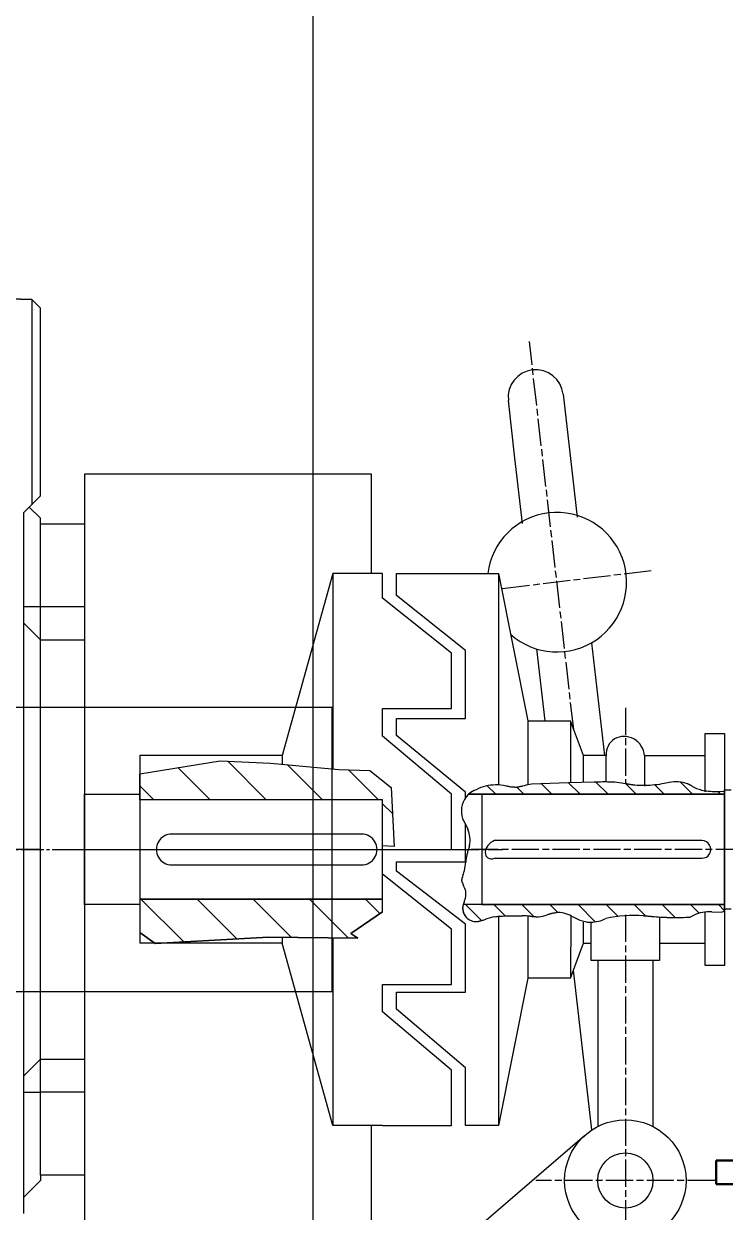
# Model space of a CAD drawing. Header units: millimetres. Extents: x -1263456 to 2767218, y -83310 to 50301.
# Drawn here: x 1104623 to 1104933, y -21890 to -21365 of the extents above; entities that cross this region are included whole.
import ezdxf

# ---------------------------------------------------------------- set-up
doc = ezdxf.new("R2010")
doc.units = ezdxf.units.MM
doc.linetypes.add('AM_DIN_G_W050', pattern=[13.75, 9.75, -1.5, 1, -1.5])
doc.linetypes.add('AM_ISO08W050', pattern=[18, 12, -1.5, 3, -1.5])
doc.layers.get('0').update_dxf_attribs({"color": 255, "lineweight": 50})
doc.layers.add('11', color=7, linetype='Continuous')
doc.layers.add('P-AM_7', color=2, linetype='AM_DIN_G_W050')
for name, color, linetype, lineweight in [('AM_0', 7, 'Continuous', 50), ('AM_7', 4, 'AM_ISO08W050', 25), ('AM_8', 1, 'Continuous', 25)]:
    doc.layers.add(name, color=color, linetype=linetype, lineweight=lineweight)

# ---------------------------------------------------------------- blocks, each defined once
blk = doc.blocks.new('gearbox with bearing')
for p, q in [((3074.95, 33.44), (3110.42, 39.1)), ((3110.42, 39.1), (3132.58, 38.15)), ((3132.58, 38.15), (3162.75, 35.33)), ((3074.95, 21.92), (3074.95, 33.44)), ((3162.75, 35.33), (3176.43, 34.85)), ((3176.43, 34.85), (3185.86, 27.31)), ((3185.86, 27.31), (3187.2, 1.26)), ((3223.35, 26.38), (3223.35, 26.38)), ((3236.68, 27.97), (3236.68, 27.97)), ((3237.06, 27.88), (3236.68, 27.97)), ((3237.42, 27.8), (3237.06, 27.88)), ((3237.78, 27.73), (3237.42, 27.8)), ((3238.12, 27.66), (3237.78, 27.73)), ((3238.46, 27.61), (3238.12, 27.66)), ((3238.79, 27.56), (3238.46, 27.61)), ((3239.11, 27.51), (3238.79, 27.56)), ((3239.42, 27.48), (3239.11, 27.51)), ((3239.72, 27.45), (3239.42, 27.48)), ((3240.02, 27.43), (3239.72, 27.45)), ((3240.31, 27.42), (3240.02, 27.43)), ((3240.58, 27.41), (3240.31, 27.42)), ((3240.86, 27.41), (3240.58, 27.41)), ((3241.38, 27.44), (3240.86, 27.41)), ((3241.49, 27.45), (3241.38, 27.44)), ((3241.38, 27.44), (3241.38, 27.44)), ((3241.6, 27.46), (3241.49, 27.45)), ((3241.73, 27.48), (3241.6, 27.46)), ((3241.86, 27.5), (3241.73, 27.48)), ((3242, 27.53), (3241.86, 27.5)), ((3242.16, 27.56), (3242, 27.53)), ((3242.33, 27.59), (3242.16, 27.56)), ((3242.52, 27.63), (3242.33, 27.59)), ((3242.73, 27.67), (3242.52, 27.63)), ((3242.96, 27.73), (3242.73, 27.67)), ((3243.22, 27.78), (3242.96, 27.73)), ((3243.51, 27.85), (3243.22, 27.78)), ((3243.84, 27.93), (3243.51, 27.85)), ((3244.64, 28.12), (3243.84, 27.93)), ((3244.64, 28.12), (3244.64, 28.12)), ((3264.11, 29.41), (3247.9, 28.8)), ((3275.48, 29.71), (3264.11, 29.41)), ((3276.5, 29.73), (3275.48, 29.71)), ((3277.45, 29.75), (3276.5, 29.73)), ((3278.34, 29.76), (3277.45, 29.75)), ((3279.16, 29.77), (3278.34, 29.76)), ((3279.93, 29.77), (3279.16, 29.77)), ((3280.64, 29.77), (3279.93, 29.77)), ((3281.32, 29.76), (3280.64, 29.77)), ((3281.95, 29.75), (3281.32, 29.76)), ((3282.54, 29.74), (3281.95, 29.75)), ((3283.1, 29.72), (3282.54, 29.74)), ((3283.63, 29.7), (3283.1, 29.72)), ((3284.13, 29.67), (3283.63, 29.7)), ((3284.61, 29.64), (3284.13, 29.67)), ((3285.48, 29.56), (3284.61, 29.64)), ((3285.48, 29.56), (3285.48, 29.56)), ((3289.5, 28.95), (3289.5, 28.95)), ((3289.61, 28.93), (3289.5, 28.95)), ((3289.73, 28.91), (3289.61, 28.93)), ((3289.84, 28.89), (3289.73, 28.91)), ((3289.96, 28.86), (3289.84, 28.89)), ((3290.07, 28.84), (3289.96, 28.86)), ((3290.19, 28.82), (3290.07, 28.84)), ((3290.3, 28.8), (3290.19, 28.82)), ((3290.41, 28.78), (3290.3, 28.8)), ((3290.52, 28.76), (3290.41, 28.78)), ((3290.64, 28.74), (3290.52, 28.76)), ((3290.75, 28.73), (3290.64, 28.74)), ((3290.86, 28.71), (3290.75, 28.73)), ((3290.97, 28.69), (3290.86, 28.71)), ((3291.18, 28.65), (3290.97, 28.69)), ((3291.18, 28.65), (3291.18, 28.65)), ((3291.35, 28.63), (3291.18, 28.65)), ((3291.51, 28.6), (3291.35, 28.63)), ((3291.67, 28.58), (3291.51, 28.6)), ((3291.83, 28.55), (3291.67, 28.58)), ((3291.99, 28.53), (3291.83, 28.55)), ((3292.15, 28.51), (3291.99, 28.53)), ((3292.31, 28.49), (3292.15, 28.51)), ((3292.46, 28.47), (3292.31, 28.49)), ((3292.61, 28.45), (3292.46, 28.47)), ((3292.77, 28.43), (3292.61, 28.45)), ((3292.92, 28.41), (3292.77, 28.43)), ((3293.07, 28.39), (3292.92, 28.41)), ((3293.22, 28.38), (3293.07, 28.39)), ((3293.51, 28.35), (3293.22, 28.38)), ((3293.51, 28.35), (3293.51, 28.35)), ((3294.41, 28.27), (3293.51, 28.35)), ((3295.33, 28.21), (3294.41, 28.27)), ((3296.26, 28.18), (3295.33, 28.21)), ((3297.21, 28.16), (3296.26, 28.18)), ((3298.17, 28.18), (3297.21, 28.16)), ((3299.15, 28.21), (3298.17, 28.18)), ((3300.15, 28.27), (3299.15, 28.21)), ((3301.16, 28.35), (3300.15, 28.27)), ((3302.19, 28.46), (3301.16, 28.35)), ((3303.24, 28.58), (3302.19, 28.46)), ((3304.29, 28.73), (3303.24, 28.58)), ((3305.37, 28.9), (3304.29, 28.73)), ((3306.45, 29.1), (3305.37, 28.9)), ((3308.67, 29.56), (3306.45, 29.1)), ((3308.67, 29.56), (3308.67, 29.56)), ((3316.7, 28.95), (3316.7, 28.95)), ((3316.84, 28.89), (3316.7, 28.95)), ((3316.99, 28.83), (3316.84, 28.89)), ((3317.13, 28.77), (3316.99, 28.83)), ((3317.28, 28.71), (3317.13, 28.77)), ((3317.43, 28.64), (3317.28, 28.71)), ((3317.58, 28.57), (3317.43, 28.64)), ((3317.73, 28.5), (3317.58, 28.57)), ((3317.88, 28.42), (3317.73, 28.5)), ((3318.03, 28.34), (3317.88, 28.42)), ((3318.18, 28.26), (3318.03, 28.34)), ((3318.34, 28.18), (3318.18, 28.26)), ((3318.5, 28.09), (3318.34, 28.18)), ((3318.65, 28), (3318.5, 28.09)), ((3318.97, 27.81), (3318.65, 28)), ((3318.97, 27.81), (3318.97, 27.81)), ((3321.24, 26.68), (3321.24, 26.68)), ((3321.82, 26.46), (3321.24, 26.68)), ((3322.43, 26.26), (3321.82, 26.46)), ((3323.07, 26.08), (3322.43, 26.26)), ((3182.1, 21.92), (3074.95, 21.92)), ((3182.1, 1.53), (3182.1, 21.92)), ((3220.08, 24.35), (3333.08, 24.35)), ((3323.75, 25.93), (3323.07, 26.08)), ((3324.46, 25.79), (3323.75, 25.93)), ((3325.2, 25.68), (3324.46, 25.79)), ((3325.98, 25.58), (3325.2, 25.68)), ((3326.78, 25.51), (3325.98, 25.58)), ((3327.61, 25.46), (3326.78, 25.51)), ((3328.47, 25.43), (3327.61, 25.46)), ((3329.35, 25.43), (3328.47, 25.43)), ((3330.25, 25.44), (3329.35, 25.43)), ((3331.18, 25.48), (3330.25, 25.44)), ((3333.08, 25.62), (3331.18, 25.48)), ((3333.08, 25.62), (3333.08, 25.62)), ((3333.08, 25.62), (3333.08, 25.62)), ((3333.08, 24.35), (3333.08, 25.62)), ((3187.2, 1.26), (3182.1, 1.53)), ((3182.1, -21.92), (3074.95, -21.92)), ((3074.95, -21.92), (3074.95, -36.58)), ((3182.1, -27.46), (3182.1, -21.92)), ((3333.08, -24.35), (3217.65, -24.35)), ((3333.08, -27.26), (3333.08, -24.35)), ((3168.07, -37.05), (3182.1, -27.46)), ((3225.39, -31.5), (3225.65, -31.42)), ((3225.65, -31.42), (3225.93, -31.34)), ((3225.93, -31.34), (3226.23, -31.24)), ((3226.23, -31.24), (3226.54, -31.14)), ((3226.54, -31.14), (3226.89, -31.03)), ((3226.89, -31.03), (3227.26, -30.9)), ((3227.26, -30.9), (3227.67, -30.76)), ((3227.67, -30.76), (3227.67, -30.76)), ((3231.53, -29.7), (3232.11, -29.6)), ((3231.53, -29.7), (3231.53, -29.7)), ((3232.11, -29.6), (3232.44, -29.56)), ((3232.44, -29.56), (3232.79, -29.52)), ((3232.79, -29.52), (3233.16, -29.49)), ((3233.16, -29.49), (3233.57, -29.45)), ((3233.57, -29.45), (3234.01, -29.43)), ((3234.01, -29.43), (3234.5, -29.4)), ((3234.5, -29.4), (3235.02, -29.37)), ((3235.02, -29.37), (3235.6, -29.35)), ((3235.6, -29.35), (3236.23, -29.33)), ((3236.23, -29.33), (3236.93, -29.3)), ((3236.93, -29.3), (3237.71, -29.28)), ((3237.71, -29.28), (3238.58, -29.26)), ((3238.58, -29.26), (3239.56, -29.24)), ((3239.56, -29.24), (3240.25, -29.23)), ((3239.56, -29.24), (3239.56, -29.24)), ((3240.25, -29.23), (3240.57, -29.23)), ((3240.57, -29.23), (3240.89, -29.22)), ((3240.89, -29.22), (3241.19, -29.22)), ((3241.19, -29.22), (3241.47, -29.22)), ((3241.47, -29.22), (3241.75, -29.22)), ((3241.75, -29.22), (3242.02, -29.22)), ((3242.02, -29.22), (3242.28, -29.22)), ((3242.28, -29.22), (3242.53, -29.22)), ((3242.53, -29.22), (3242.77, -29.22)), ((3242.77, -29.22), (3243, -29.23)), ((3243, -29.23), (3243.23, -29.23)), ((3243.23, -29.23), (3243.44, -29.24)), ((3243.44, -29.24), (3243.65, -29.24)), ((3243.65, -29.24), (3243.65, -29.24)), ((3247.29, -29.47), (3247.77, -29.51)), ((3247.29, -29.47), (3247.29, -29.47)), ((3247.77, -29.51), (3247.98, -29.53)), ((3247.98, -29.53), (3248.19, -29.55)), ((3248.19, -29.55), (3248.38, -29.57)), ((3248.38, -29.57), (3248.56, -29.58)), ((3248.56, -29.58), (3248.74, -29.6)), ((3248.74, -29.6), (3248.9, -29.61)), ((3248.9, -29.61), (3249.05, -29.62)), ((3249.05, -29.62), (3249.2, -29.63)), ((3249.2, -29.63), (3249.34, -29.65)), ((3249.34, -29.65), (3249.48, -29.66)), ((3249.48, -29.66), (3249.6, -29.66)), ((3249.6, -29.66), (3249.72, -29.67)), ((3249.72, -29.67), (3249.84, -29.68)), ((3249.84, -29.68), (3250.04, -29.69)), ((3249.84, -29.68), (3249.84, -29.68)), ((3250.04, -29.69), (3250.13, -29.7)), ((3250.13, -29.7), (3250.22, -29.7)), ((3250.22, -29.7), (3250.3, -29.7)), ((3250.3, -29.7), (3250.38, -29.7)), ((3250.38, -29.7), (3250.45, -29.71)), ((3250.45, -29.71), (3250.52, -29.71)), ((3250.52, -29.71), (3250.59, -29.71)), ((3250.59, -29.71), (3250.65, -29.71)), ((3250.65, -29.71), (3250.71, -29.71)), ((3250.71, -29.71), (3250.77, -29.71)), ((3250.77, -29.71), (3250.82, -29.7)), ((3250.82, -29.7), (3250.88, -29.7)), ((3250.88, -29.7), (3250.93, -29.7)), ((3250.93, -29.7), (3250.93, -29.7)), ((3254.79, -28.79), (3255.3, -28.59)), ((3254.79, -28.79), (3254.79, -28.79)), ((3255.3, -28.59), (3255.56, -28.51)), ((3255.56, -28.51), (3255.81, -28.42)), ((3255.81, -28.42), (3256.07, -28.34)), ((3256.07, -28.34), (3256.33, -28.27)), ((3256.33, -28.27), (3256.59, -28.21)), ((3256.59, -28.21), (3256.85, -28.14)), ((3256.85, -28.14), (3257.11, -28.09)), ((3257.11, -28.09), (3257.36, -28.04)), ((3257.36, -28.04), (3257.62, -28)), ((3257.62, -28), (3257.88, -27.96)), ((3257.88, -27.96), (3258.14, -27.93)), ((3258.14, -27.93), (3258.4, -27.9)), ((3258.4, -27.9), (3258.66, -27.88)), ((3258.66, -27.88), (3258.66, -27.88)), ((3265.48, -29.39), (3266.77, -30.07)), ((3265.48, -29.39), (3265.48, -29.39)), ((3266.77, -30.07), (3267.39, -30.38)), ((3267.39, -30.38), (3268.01, -30.66)), ((3268.01, -30.66), (3268.61, -30.91)), ((3268.61, -30.91), (3269.2, -31.14)), ((3269.2, -31.14), (3269.78, -31.35)), ((3269.78, -31.35), (3270.35, -31.53)), ((3280.63, -30.45), (3280.63, -30.45)), ((3280.63, -30.45), (3280.63, -30.45)), ((3297.3, -29.24), (3297.75, -29.27)), ((3297.3, -29.24), (3297.3, -29.24)), ((3297.75, -29.27), (3297.98, -29.28)), ((3297.98, -29.28), (3298.21, -29.3)), ((3298.21, -29.3), (3298.45, -29.31)), ((3298.45, -29.31), (3298.69, -29.33)), ((3298.69, -29.33), (3298.94, -29.35)), ((3298.94, -29.35), (3299.19, -29.37)), ((3299.19, -29.37), (3299.45, -29.39)), ((3299.45, -29.39), (3299.71, -29.41)), ((3299.71, -29.41), (3299.97, -29.44)), ((3299.97, -29.44), (3300.25, -29.46)), ((3300.25, -29.46), (3300.52, -29.49)), ((3300.52, -29.49), (3300.8, -29.52)), ((3300.8, -29.52), (3301.09, -29.55)), ((3301.09, -29.55), (3301.09, -29.55)), ((3304.88, -29.85), (3305.44, -29.88)), ((3304.88, -29.85), (3304.88, -29.85)), ((3305.44, -29.88), (3305.73, -29.89)), ((3305.73, -29.89), (3306.02, -29.91)), ((3306.02, -29.91), (3306.33, -29.92)), ((3306.33, -29.92), (3306.64, -29.93)), ((3306.64, -29.93), (3306.96, -29.94)), ((3306.96, -29.94), (3307.29, -29.95)), ((3307.29, -29.95), (3307.63, -29.96)), ((3307.63, -29.96), (3307.98, -29.97)), ((3307.98, -29.97), (3308.34, -29.98)), ((3308.34, -29.98), (3308.71, -29.98)), ((3308.71, -29.98), (3309.09, -29.99)), ((3309.09, -29.99), (3309.48, -29.99)), ((3309.48, -29.99), (3309.88, -30)), ((3309.88, -30), (3309.88, -30)), ((3317.91, -29.85), (3317.91, -29.85)), ((3327.46, -27.58), (3331.54, -27.66)), ((3331.54, -27.66), (3333.08, -27.26)), ((3223.8, -31.82), (3224.14, -31.78)), ((3223.8, -31.82), (3223.8, -31.82)), ((3224.14, -31.78), (3224.32, -31.75)), ((3224.32, -31.75), (3224.51, -31.72)), ((3224.51, -31.72), (3224.71, -31.67)), ((3224.71, -31.67), (3224.92, -31.62)), ((3224.92, -31.62), (3225.15, -31.56)), ((3225.15, -31.56), (3225.39, -31.5)), ((3270.35, -31.53), (3270.9, -31.69)), ((3270.9, -31.69), (3271.45, -31.82)), ((3271.45, -31.82), (3271.98, -31.93)), ((3271.98, -31.93), (3272.49, -32.02)), ((3272.49, -32.02), (3272.99, -32.08)), ((3272.99, -32.08), (3273.49, -32.11)), ((3273.49, -32.11), (3273.96, -32.12)), ((3273.96, -32.12), (3273.96, -32.12)), ((3081.66, -41.53), (3131.75, -38.7)), ((3131.75, -38.7), (3171.12, -39.17)), ((3171.12, -39.17), (3168.07, -37.05))]:
    blk.add_line(p, q)
for centre, major_axis, start_param, end_param in [((3226.9, 16.98), (7.1, 7.1), 1.147445, 1.532492), ((3232.18, 9.07), (-13.73, 13.73), -0.775579, -0.313533), ((3232.17, 9.05), (13.75, 13.75), 0.5511, 0.79479), ((3258.35, -29.28), (-41.73, 41.73), -0.607285, -0.550869), ((3279.62, -22.84), (37.28, 37.28), 0.597023, 0.674081), ((3311.69, 16.09), (9.76, 9.76), 0.414081, 1.006065), ((3327.59, 42.22), (11.87, 11.87), 3.387576, 3.539115), ((3223.38, -25.89), (4.2, 4.2), 2.093515, 3.084716), ((3223.38, -25.9), (-4.2, 4.2), 1.513774, 2.426819), ((3237.16, -57.79), (20.26, 20.26), 0.983352, 1.12335), ((3241.58, -91.68), (44.18, 44.18), 0.693807, 0.752147), ((3249.92, -16.74), (-9.19, 9.19), 2.433883, 2.740644), ((3259.5, -40.16), (-8.71, 8.71), -1.291719, -0.716431), ((3273.91, -17.73), (-10.17, 10.17), 2.359969, 2.842345), ((3293.82, -96.63), (47.72, 47.72), 0.733834, 0.982155), ((3310.01, 58.12), (-62.31, 62.31), 2.25481, 2.297949), ((3311.41, 101.84), (-93.23, 93.23), 2.344576, 2.405515), ((3326.32, -44), (-11.64, 11.64), -0.716143, -0.248876), ((3326.32, -44.13), (-11.73, 11.73), -0.853967, -0.716829)]:
    blk.add_ellipse(centre, major_axis=major_axis, ratio=1, start_param=start_param, end_param=end_param)
at = {"layer": '11'}
for p, q in [((2897.6, 246.12), (3027.23, 242.72)), ((3027.23, 242.72), (3004.06, 243.33)), ((3027.23, 242.72), (3027.23, 152.13)), ((3031.13, 238.82), (3027.23, 242.72)), ((3031.13, 156.03), (3031.13, 238.82)), ((3261.81, 200.91), (3268.01, 146.67)), ((3240.53, 172.69), (3237.61, 198.14)), ((3243.82, 143.9), (3240.53, 172.69)), ((3050.6, 165.6), (3050.6, 107.15)), ((3074.95, 165.6), (3050.6, 165.6)), ((3177.23, 165.6), (3074.95, 165.6)), ((3177.23, 121.76), (3177.23, 165.6)), ((3023.82, 148.72), (3031.13, 156.03)), ((3023.82, -160.73), (3023.82, 148.72)), ((3031.11, 146.13), (3026.17, 151.07)), ((3031.13, 146.11), (3031.11, 146.13)), ((3031.11, 143.68), (3050.6, 143.68)), ((3031.11, 107.15), (3031.11, 143.68)), ((3031.13, 143.68), (3031.13, 146.11)), ((3160.18, 121.76), (3137.71, 41.4)), ((3160.18, 121.76), (3160.18, 35.57)), ((3182.1, 121.76), (3160.18, 121.76)), ((3182.1, 110.89), (3182.1, 121.76)), ((3182.1, 121.76), (3182.1, 121.76)), ((3188.19, 121.76), (3233.24, 121.76)), ((3188.19, 112.03), (3188.19, 121.76)), ((3233.24, 121.76), (3233.24, 28.51)), ((3233.24, 121.76), (3246.2, 56.74)), ((3212.54, 86.58), (3182.1, 110.89)), ((3218.63, 87.86), (3188.19, 112.03)), ((3023.82, 107.15), (3031.11, 107.15)), ((3031.11, 107.15), (3050.6, 107.15)), ((3031.11, -107.15), (3031.11, 107.15)), ((3050.6, 107.15), (3050.6, -107.15)), ((3031.11, 92.55), (3023.82, 99.84)), ((3031.11, 92.54), (3050.6, 92.54)), ((3274.35, 91.24), (3280.05, 41.4)), ((3212.54, 62.23), (3212.54, 86.58)), ((3218.63, 57.85), (3218.63, 87.86)), ((3253.79, 56.74), (3250.16, 88.47)), ((3073.05, 62.68), (2771.21, 62.68)), ((3159.84, 62.68), (3073.05, 62.68)), ((3159.84, -62.68), (3159.84, 62.68)), ((3182.1, 62.23), (3212.54, 62.23)), ((3182.1, 50.05), (3182.1, 62.23)), ((3188.19, 57.85), (3218.63, 57.85)), ((3188.19, 50.35), (3188.19, 57.85)), ((3246.2, 56.74), (3246.2, 28.49)), ((3246.2, 56.74), (3257.27, 56.74)), ((3257.27, 56.74), (3265.06, 56.74)), ((3270.76, 41.4), (3265.06, 56.74)), ((3265.06, 56.74), (3265.06, 29.43)), ((3212.54, 24.35), (3182.1, 50.05)), ((3218.63, 25.35), (3188.19, 50.35)), ((3324.46, 51.14), (3333.08, 51.14)), ((3324.46, 25.36), (3324.46, 51.14)), ((3333.08, 51.14), (3333.08, 25.62)), ((3074.95, 41.4), (3074.95, -41.4)), ((3137.71, 41.4), (3074.95, 41.4)), ((3074.95, 33.44), (3110.42, 39.1)), ((3110.42, 39.1), (3132.58, 38.15)), ((3132.58, 38.15), (3162.75, 35.33)), ((3137.71, 41.4), (3137.71, 37.67)), ((3280.76, 41.4), (3270.76, 41.4)), ((3270.76, 29.58), (3270.76, 41.4)), ((3280.76, 29.83), (3280.76, 41.4)), ((3297.73, 41.4), (3324.46, 41.4)), ((3297.73, 41.4), (3297.73, 27.91)), ((3074.95, 33.44), (3074.95, 33.44)), ((3162.75, 35.33), (3176.43, 34.85)), ((3176.43, 34.85), (3185.86, 27.31)), ((3185.86, 27.31), (3187.2, 1.26)), ((3223.35, 26.38), (3223.35, 26.38)), ((3236.68, 27.97), (3236.68, 27.97)), ((3237.06, 27.88), (3236.68, 27.97)), ((3237.42, 27.8), (3237.06, 27.88)), ((3237.78, 27.73), (3237.42, 27.8)), ((3238.12, 27.66), (3237.78, 27.73)), ((3238.46, 27.61), (3238.12, 27.66)), ((3238.79, 27.56), (3238.46, 27.61)), ((3239.11, 27.51), (3238.79, 27.56)), ((3239.42, 27.48), (3239.11, 27.51)), ((3239.72, 27.45), (3239.42, 27.48)), ((3240.02, 27.43), (3239.72, 27.45)), ((3240.31, 27.42), (3240.02, 27.43)), ((3240.58, 27.41), (3240.31, 27.42)), ((3240.86, 27.41), (3240.58, 27.41)), ((3241.38, 27.44), (3240.86, 27.41)), ((3241.49, 27.45), (3241.38, 27.44)), ((3241.38, 27.44), (3241.38, 27.44)), ((3241.6, 27.46), (3241.49, 27.45)), ((3241.73, 27.48), (3241.6, 27.46)), ((3241.86, 27.5), (3241.73, 27.48)), ((3242, 27.53), (3241.86, 27.5)), ((3242.16, 27.56), (3242, 27.53)), ((3242.33, 27.59), (3242.16, 27.56)), ((3242.52, 27.63), (3242.33, 27.59)), ((3242.73, 27.67), (3242.52, 27.63)), ((3242.96, 27.73), (3242.73, 27.67)), ((3243.22, 27.78), (3242.96, 27.73)), ((3243.51, 27.85), (3243.22, 27.78)), ((3243.84, 27.93), (3243.51, 27.85)), ((3244.64, 28.12), (3243.84, 27.93)), ((3244.64, 28.12), (3244.64, 28.12)), ((3264.11, 29.41), (3247.9, 28.8)), ((3275.48, 29.71), (3264.11, 29.41)), ((3276.5, 29.73), (3275.48, 29.71)), ((3277.45, 29.75), (3276.5, 29.73)), ((3278.34, 29.76), (3277.45, 29.75)), ((3279.16, 29.77), (3278.34, 29.76)), ((3279.93, 29.77), (3279.16, 29.77)), ((3280.64, 29.77), (3279.93, 29.77)), ((3281.32, 29.76), (3280.64, 29.77)), ((3281.95, 29.75), (3281.32, 29.76)), ((3282.54, 29.74), (3281.95, 29.75)), ((3283.1, 29.72), (3282.54, 29.74)), ((3283.63, 29.7), (3283.1, 29.72)), ((3284.13, 29.67), (3283.63, 29.7)), ((3284.61, 29.64), (3284.13, 29.67)), ((3285.48, 29.56), (3284.61, 29.64)), ((3285.48, 29.56), (3285.48, 29.56)), ((3289.5, 28.95), (3289.5, 28.95)), ((3289.61, 28.93), (3289.5, 28.95)), ((3289.73, 28.91), (3289.61, 28.93)), ((3289.84, 28.89), (3289.73, 28.91)), ((3289.96, 28.86), (3289.84, 28.89)), ((3290.07, 28.84), (3289.96, 28.86)), ((3290.19, 28.82), (3290.07, 28.84)), ((3290.3, 28.8), (3290.19, 28.82)), ((3290.41, 28.78), (3290.3, 28.8)), ((3290.52, 28.76), (3290.41, 28.78)), ((3290.64, 28.74), (3290.52, 28.76)), ((3290.75, 28.73), (3290.64, 28.74)), ((3290.86, 28.71), (3290.75, 28.73)), ((3290.97, 28.69), (3290.86, 28.71)), ((3291.18, 28.65), (3290.97, 28.69)), ((3291.18, 28.65), (3291.18, 28.65)), ((3291.35, 28.63), (3291.18, 28.65)), ((3291.51, 28.6), (3291.35, 28.63)), ((3291.67, 28.58), (3291.51, 28.6)), ((3291.83, 28.55), (3291.67, 28.58)), ((3291.99, 28.53), (3291.83, 28.55)), ((3292.15, 28.51), (3291.99, 28.53)), ((3292.31, 28.49), (3292.15, 28.51)), ((3292.46, 28.47), (3292.31, 28.49)), ((3292.61, 28.45), (3292.46, 28.47)), ((3292.77, 28.43), (3292.61, 28.45)), ((3292.92, 28.41), (3292.77, 28.43)), ((3293.07, 28.39), (3292.92, 28.41)), ((3293.22, 28.38), (3293.07, 28.39)), ((3293.51, 28.35), (3293.22, 28.38)), ((3293.51, 28.35), (3293.51, 28.35)), ((3294.41, 28.27), (3293.51, 28.35)), ((3295.33, 28.21), (3294.41, 28.27)), ((3296.26, 28.18), (3295.33, 28.21)), ((3297.21, 28.16), (3296.26, 28.18)), ((3298.17, 28.18), (3297.21, 28.16)), ((3299.15, 28.21), (3298.17, 28.18)), ((3300.15, 28.27), (3299.15, 28.21)), ((3301.16, 28.35), (3300.15, 28.27)), ((3302.19, 28.46), (3301.16, 28.35)), ((3303.24, 28.58), (3302.19, 28.46)), ((3304.29, 28.73), (3303.24, 28.58)), ((3305.37, 28.9), (3304.29, 28.73)), ((3306.45, 29.1), (3305.37, 28.9)), ((3308.67, 29.56), (3306.45, 29.1)), ((3308.67, 29.56), (3308.67, 29.56)), ((3316.7, 28.95), (3316.7, 28.95)), ((3316.84, 28.89), (3316.7, 28.95)), ((3316.99, 28.83), (3316.84, 28.89)), ((3317.13, 28.77), (3316.99, 28.83)), ((3317.28, 28.71), (3317.13, 28.77)), ((3317.43, 28.64), (3317.28, 28.71)), ((3317.58, 28.57), (3317.43, 28.64)), ((3317.73, 28.5), (3317.58, 28.57)), ((3317.88, 28.42), (3317.73, 28.5)), ((3318.03, 28.34), (3317.88, 28.42)), ((3318.18, 28.26), (3318.03, 28.34)), ((3318.34, 28.18), (3318.18, 28.26)), ((3318.5, 28.09), (3318.34, 28.18)), ((3318.65, 28), (3318.5, 28.09)), ((3318.97, 27.81), (3318.65, 28)), ((3318.97, 27.81), (3318.97, 27.81)), ((3321.24, 26.68), (3321.24, 26.68)), ((3321.82, 26.46), (3321.24, 26.68)), ((3322.43, 26.26), (3321.82, 26.46)), ((3323.07, 26.08), (3322.43, 26.26)), ((3333.08, 26.3), (3336, 26.3)), ((3333.08, -26.3), (3333.08, 26.3)), ((3050.6, -24.35), (3050.6, 24.35)), ((3050.6, 24.35), (3074.95, 24.35)), ((3074.95, 24.35), (3074.95, -24.35)), ((3074.95, 21.92), (3074.95, -21.92)), ((3182.1, 21.92), (3074.95, 21.92)), ((3182.1, -21.92), (3182.1, 21.92)), ((3212.54, 0), (3212.54, 24.35)), ((3218.63, 22.73), (3218.63, 25.35)), ((3225.93, 24.35), (3220.08, 24.35)), ((3225.93, 24.35), (3225.93, -24.35)), ((3333.08, 24.35), (3225.93, 24.35)), ((3323.75, 25.93), (3323.07, 26.08)), ((3324.46, 25.79), (3323.75, 25.93)), ((3325.2, 25.68), (3324.46, 25.79)), ((3325.98, 25.58), (3325.2, 25.68)), ((3326.78, 25.51), (3325.98, 25.58)), ((3327.61, 25.46), (3326.78, 25.51)), ((3328.47, 25.43), (3327.61, 25.46)), ((3329.35, 25.43), (3328.47, 25.43)), ((3330.25, 25.44), (3329.35, 25.43)), ((3331.18, 25.48), (3330.25, 25.44)), ((3333.08, 25.62), (3331.18, 25.48)), ((3333.08, 25.62), (3333.08, 25.62)), ((3333.08, 25.62), (3333.08, 25.62)), ((3333.08, 25.62), (3333.08, -27.26)), ((3217.89, 12.58), (3219.71, 8.95)), ((3218.63, 0), (3218.63, 11.12)), ((3172.84, 6.82), (3089.07, 6.82)), ((3182.1, -10.87), (3182.1, 0)), ((3182.1, 0), (3212.54, 0)), ((3218.63, -5.49), (3218.63, 0)), ((3219.99, 0.02), (3219.94, -0.15)), ((3220.04, 0.17), (3219.99, 0.02)), ((3220.09, 0.32), (3220.04, 0.17)), ((3220.14, 0.46), (3220.09, 0.32)), ((3220.18, 0.6), (3220.14, 0.46)), ((3220.22, 0.73), (3220.18, 0.6)), ((3220.25, 0.85), (3220.22, 0.73)), ((3220.29, 0.97), (3220.25, 0.85)), ((3220.32, 1.08), (3220.29, 0.97)), ((3220.35, 1.19), (3220.32, 1.08)), ((3220.38, 1.29), (3220.35, 1.19)), ((3220.4, 1.39), (3220.38, 1.29)), ((3220.43, 1.49), (3220.4, 1.39)), ((3220.47, 1.67), (3220.43, 1.49)), ((3220.47, 1.67), (3220.47, 1.67)), ((3323.08, 3.9), (3231.52, 3.9)), ((3218.85, -5.09), (3218.83, -5.34)), ((3218.88, -4.84), (3218.85, -5.09)), ((3218.91, -4.59), (3218.88, -4.84)), ((3218.95, -4.34), (3218.91, -4.59)), ((3218.98, -4.09), (3218.95, -4.34)), ((3219.02, -3.85), (3218.98, -4.09)), ((3219.06, -3.6), (3219.02, -3.85)), ((3219.11, -3.36), (3219.06, -3.6)), ((3219.15, -3.12), (3219.11, -3.36)), ((3219.2, -2.89), (3219.15, -3.12)), ((3219.25, -2.65), (3219.2, -2.89)), ((3219.3, -2.42), (3219.25, -2.65)), ((3219.41, -1.96), (3219.3, -2.42)), ((3219.41, -1.96), (3219.41, -1.96)), ((3219.94, -0.15), (3219.94, -0.15)), ((3231.52, -3.9), (3323.08, -3.9)), ((3089.07, -6.82), (3172.84, -6.82)), ((3188.19, -5.49), (3218.63, -5.49)), ((3188.19, -9.65), (3188.19, -5.49)), ((3218.63, -32.99), (3188.19, -9.65)), ((3218.83, -5.34), (3218.8, -5.6)), ((3218.8, -5.6), (3218.8, -5.6)), ((3212.54, -35.18), (3182.1, -10.87)), ((3216.99, -13.36), (3216.98, -13.42)), ((3216.98, -13.42), (3216.98, -13.48)), ((3216.98, -13.48), (3217, -13.68)), ((3216.98, -13.48), (3216.98, -13.48)), ((3217, -13.3), (3216.99, -13.36)), ((3217.01, -13.22), (3217, -13.3)), ((3217, -13.68), (3217.02, -13.78)), ((3217.03, -13.14), (3217.01, -13.22)), ((3217.02, -13.78), (3217.04, -13.89)), ((3217.05, -13.05), (3217.03, -13.14)), ((3217.04, -13.89), (3217.07, -14.01)), ((3217.08, -12.95), (3217.05, -13.05)), ((3217.07, -14.01), (3217.11, -14.13)), ((3217.11, -12.84), (3217.08, -12.95)), ((3217.15, -12.71), (3217.11, -12.84)), ((3217.11, -14.13), (3217.15, -14.26)), ((3217.2, -12.56), (3217.15, -12.71)), ((3217.15, -14.26), (3217.2, -14.39)), ((3217.25, -12.4), (3217.2, -12.56)), ((3217.2, -14.39), (3217.25, -14.54)), ((3217.31, -12.2), (3217.25, -12.4)), ((3217.25, -14.54), (3217.31, -14.69)), ((3217.39, -11.97), (3217.31, -12.2)), ((3217.31, -14.69), (3217.38, -14.85)), ((3217.38, -14.85), (3217.46, -15.02)), ((3217.59, -11.36), (3217.39, -11.97)), ((3217.46, -15.02), (3217.54, -15.2)), ((3217.54, -15.2), (3217.64, -15.4)), ((3217.59, -11.36), (3217.59, -11.36)), ((3217.64, -15.4), (3217.74, -15.6)), ((3217.74, -15.6), (3217.74, -15.6)), ((3218.5, -17.72), (3218.63, -18.47)), ((3218.5, -17.72), (3218.5, -17.72)), ((3218.63, -20.84), (3218.58, -21.24)), ((3218.63, -18.47), (3218.67, -18.85)), ((3218.68, -20.43), (3218.63, -20.84)), ((3218.67, -18.85), (3218.7, -19.24)), ((3218.7, -20.03), (3218.68, -20.43)), ((3218.7, -19.24), (3218.71, -19.64)), ((3218.71, -19.64), (3218.7, -20.03)), ((3074.95, -24.35), (3050.6, -24.35)), ((3074.95, -21.92), (3182.1, -21.92)), ((3225.93, -24.35), (3217.65, -24.35)), ((3218.04, -23.24), (3217.89, -23.63)), ((3217.89, -23.63), (3217.89, -23.63)), ((3218.18, -22.85), (3218.04, -23.24)), ((3218.3, -22.45), (3218.18, -22.85)), ((3218.41, -22.05), (3218.3, -22.45)), ((3218.5, -21.65), (3218.41, -22.05)), ((3218.58, -21.24), (3218.5, -21.65)), ((3225.93, -24.35), (3333.08, -24.35)), ((3182.1, -27.46), (3168.07, -37.05)), ((3225.39, -31.5), (3225.65, -31.42)), ((3225.65, -31.42), (3225.93, -31.34)), ((3225.93, -31.34), (3226.23, -31.24)), ((3226.23, -31.24), (3226.54, -31.14)), ((3226.54, -31.14), (3226.89, -31.03)), ((3226.89, -31.03), (3227.26, -30.9)), ((3227.26, -30.9), (3227.67, -30.76)), ((3227.67, -30.76), (3227.67, -30.76)), ((3231.53, -29.7), (3232.11, -29.6)), ((3231.53, -29.7), (3231.53, -29.7)), ((3232.11, -29.6), (3232.44, -29.56)), ((3232.44, -29.56), (3232.79, -29.52)), ((3232.79, -29.52), (3233.16, -29.49)), ((3233.16, -29.49), (3233.57, -29.45)), ((3233.24, -29.36), (3233.24, -121.76)), ((3233.57, -29.45), (3234.01, -29.43)), ((3234.01, -29.43), (3234.5, -29.4)), ((3234.5, -29.4), (3235.02, -29.37)), ((3235.02, -29.37), (3235.6, -29.35)), ((3235.6, -29.35), (3236.23, -29.33)), ((3236.23, -29.33), (3236.93, -29.3)), ((3236.93, -29.3), (3237.71, -29.28)), ((3237.71, -29.28), (3238.58, -29.26)), ((3238.58, -29.26), (3239.56, -29.24)), ((3239.56, -29.24), (3240.25, -29.23)), ((3239.56, -29.24), (3239.56, -29.24)), ((3240.25, -29.23), (3240.57, -29.23)), ((3240.57, -29.23), (3240.89, -29.22)), ((3240.89, -29.22), (3241.19, -29.22)), ((3241.19, -29.22), (3241.47, -29.22)), ((3241.47, -29.22), (3241.75, -29.22)), ((3241.75, -29.22), (3242.02, -29.22)), ((3242.02, -29.22), (3242.28, -29.22)), ((3242.28, -29.22), (3242.53, -29.22)), ((3242.53, -29.22), (3242.77, -29.22)), ((3242.77, -29.22), (3243, -29.23)), ((3243, -29.23), (3243.23, -29.23)), ((3243.23, -29.23), (3243.44, -29.24)), ((3243.44, -29.24), (3243.65, -29.24)), ((3243.65, -29.24), (3243.65, -29.24)), ((3246.2, -29.37), (3246.2, -56.74)), ((3247.29, -29.47), (3247.77, -29.51)), ((3247.29, -29.47), (3247.29, -29.47)), ((3247.77, -29.51), (3247.98, -29.53)), ((3247.98, -29.53), (3248.19, -29.55)), ((3248.19, -29.55), (3248.38, -29.57)), ((3248.38, -29.57), (3248.56, -29.58)), ((3248.56, -29.58), (3248.74, -29.6)), ((3248.74, -29.6), (3248.9, -29.61)), ((3248.9, -29.61), (3249.05, -29.62)), ((3249.05, -29.62), (3249.2, -29.63)), ((3249.2, -29.63), (3249.34, -29.65)), ((3249.34, -29.65), (3249.48, -29.66)), ((3249.48, -29.66), (3249.6, -29.66)), ((3249.6, -29.66), (3249.72, -29.67)), ((3249.72, -29.67), (3249.84, -29.68)), ((3249.84, -29.68), (3250.04, -29.69)), ((3249.84, -29.68), (3249.84, -29.68)), ((3250.04, -29.69), (3250.13, -29.7)), ((3250.13, -29.7), (3250.22, -29.7)), ((3250.22, -29.7), (3250.3, -29.7)), ((3250.3, -29.7), (3250.38, -29.7)), ((3250.38, -29.7), (3250.45, -29.71)), ((3250.45, -29.71), (3250.52, -29.71)), ((3250.52, -29.71), (3250.59, -29.71)), ((3250.59, -29.71), (3250.65, -29.71)), ((3250.65, -29.71), (3250.71, -29.71)), ((3250.71, -29.71), (3250.77, -29.71)), ((3250.77, -29.71), (3250.82, -29.7)), ((3250.82, -29.7), (3250.88, -29.7)), ((3250.88, -29.7), (3250.93, -29.7)), ((3250.93, -29.7), (3250.93, -29.7)), ((3254.79, -28.79), (3255.3, -28.59)), ((3254.79, -28.79), (3254.79, -28.79)), ((3255.3, -28.59), (3255.56, -28.51)), ((3255.56, -28.51), (3255.81, -28.42)), ((3255.81, -28.42), (3256.07, -28.34)), ((3256.07, -28.34), (3256.33, -28.27)), ((3256.33, -28.27), (3256.59, -28.21)), ((3256.59, -28.21), (3256.85, -28.14)), ((3256.85, -28.14), (3257.11, -28.09)), ((3257.11, -28.09), (3257.36, -28.04)), ((3257.36, -28.04), (3257.62, -28)), ((3257.62, -28), (3257.88, -27.96)), ((3257.88, -27.96), (3258.14, -27.93)), ((3258.14, -27.93), (3258.4, -27.9)), ((3258.4, -27.9), (3258.66, -27.88)), ((3258.66, -27.88), (3258.66, -27.88)), ((3265.22, -29.25), (3265.06, -56.74)), ((3265.48, -29.39), (3266.77, -30.07)), ((3265.48, -29.39), (3265.48, -29.39)), ((3266.77, -30.07), (3267.39, -30.38)), ((3267.39, -30.38), (3268.01, -30.66)), ((3268.01, -30.66), (3268.61, -30.91)), ((3268.61, -30.91), (3269.2, -31.14)), ((3269.2, -31.14), (3269.78, -31.35)), ((3269.78, -31.35), (3270.35, -31.53)), ((3280.63, -30.45), (3280.63, -30.45)), ((3280.63, -30.45), (3280.63, -30.45)), ((3297.3, -29.24), (3297.75, -29.27)), ((3297.3, -29.24), (3297.3, -29.24)), ((3297.75, -29.27), (3297.98, -29.28)), ((3297.98, -29.28), (3298.21, -29.3)), ((3298.21, -29.3), (3298.45, -29.31)), ((3298.45, -29.31), (3298.69, -29.33)), ((3298.69, -29.33), (3298.94, -29.35)), ((3298.94, -29.35), (3299.19, -29.37)), ((3299.19, -29.37), (3299.45, -29.39)), ((3299.45, -29.39), (3299.71, -29.41)), ((3299.71, -29.41), (3299.97, -29.44)), ((3299.97, -29.44), (3300.25, -29.46)), ((3300.25, -29.46), (3300.52, -29.49)), ((3300.52, -29.49), (3300.8, -29.52)), ((3300.8, -29.52), (3301.09, -29.55)), ((3301.09, -29.55), (3301.09, -29.55)), ((3304.35, -29.82), (3304.35, -48.97)), ((3304.88, -29.85), (3305.44, -29.88)), ((3304.88, -29.85), (3304.88, -29.85)), ((3305.44, -29.88), (3305.73, -29.89)), ((3305.73, -29.89), (3306.02, -29.91)), ((3306.02, -29.91), (3306.33, -29.92)), ((3306.33, -29.92), (3306.64, -29.93)), ((3306.64, -29.93), (3306.96, -29.94)), ((3306.96, -29.94), (3307.29, -29.95)), ((3307.29, -29.95), (3307.63, -29.96)), ((3307.63, -29.96), (3307.98, -29.97)), ((3307.98, -29.97), (3308.34, -29.98)), ((3308.34, -29.98), (3308.71, -29.98)), ((3308.71, -29.98), (3309.09, -29.99)), ((3309.09, -29.99), (3309.48, -29.99)), ((3309.48, -29.99), (3309.88, -30)), ((3309.88, -30), (3309.88, -30)), ((3317.91, -29.85), (3317.91, -29.85)), ((3324.46, -51.14), (3324.46, -27.63)), ((3327.46, -27.58), (3331.54, -27.66)), ((3331.54, -27.66), (3333.08, -27.26)), ((3336, -26.3), (3333.08, -26.3)), ((3333.08, -27.26), (3333.08, -51.14)), ((3212.54, -59.54), (3212.54, -35.18)), ((3218.63, -62.99), (3218.63, -32.99)), ((3223.8, -31.82), (3224.14, -31.78)), ((3223.8, -31.82), (3223.8, -31.82)), ((3224.14, -31.78), (3224.32, -31.75)), ((3224.32, -31.75), (3224.51, -31.72)), ((3224.51, -31.72), (3224.71, -31.67)), ((3224.71, -31.67), (3224.92, -31.62)), ((3224.92, -31.62), (3225.15, -31.56)), ((3225.15, -31.56), (3225.39, -31.5)), ((3270.35, -31.53), (3270.9, -31.69)), ((3270.76, -41.4), (3270.76, -32.13)), ((3270.9, -31.69), (3271.45, -31.82)), ((3271.45, -31.82), (3271.98, -31.93)), ((3271.98, -31.93), (3272.49, -32.02)), ((3272.49, -32.02), (3272.99, -32.08)), ((3272.99, -32.08), (3273.49, -32.11)), ((3273.49, -32.11), (3273.96, -32.12)), ((3273.96, -32.12), (3273.96, -32.12)), ((3274.15, -48.97), (3274.15, -32.12)), ((3137.71, -41.4), (3074.95, -41.4)), ((3131.75, -38.7), (3081.66, -41.53)), ((3171.12, -39.17), (3131.75, -38.7)), ((3137.71, -38.77), (3137.71, -41.4)), ((3160.18, -121.76), (3137.71, -41.4)), ((3160.18, -39.04), (3160.18, -121.76)), ((3168.07, -37.05), (3171.12, -39.17)), ((3265.06, -56.74), (3270.76, -41.4)), ((3270.76, -41.4), (3274.15, -41.4)), ((3304.35, -41.4), (3324.46, -41.4)), ((3304.35, -48.97), (3274.15, -48.97)), ((3277.07, -48.97), (3277.07, -122.25)), ((3301.42, -48.97), (3301.42, -122.25)), ((3333.08, -51.14), (3324.46, -51.14)), ((3246.2, -56.74), (3233.24, -121.76)), ((3257.27, -56.74), (3246.2, -56.74)), ((3265.06, -56.74), (3257.27, -56.74)), ((3274.44, -123.79), (3266.37, -53.22)), ((2771.21, -62.68), (3073.05, -62.68)), ((3073.05, -62.68), (3159.84, -62.68)), ((3182.1, -59.54), (3212.54, -59.54)), ((3182.1, -71.71), (3182.1, -59.54)), ((3188.19, -62.99), (3218.63, -62.99)), ((3188.19, -70.49), (3188.19, -62.99)), ((3212.54, -97.41), (3182.1, -71.71)), ((3218.63, -96.33), (3188.19, -70.49)), ((3023.82, -99.84), (3031.11, -92.55)), ((3031.11, -92.54), (3050.6, -92.54)), ((3212.54, -121.76), (3212.54, -97.41)), ((3218.63, -121.76), (3218.63, -96.33)), ((3023.82, -107.15), (3031.11, -107.15)), ((3050.6, -107.15), (3031.11, -107.15)), ((3031.11, -143.68), (3031.11, -107.15)), ((3050.6, -107.15), (3050.6, -165.59)), ((3182.1, -121.76), (3160.18, -121.76)), ((3177.23, -165.59), (3177.23, -121.76)), ((3182.1, -121.76), (3212.54, -121.76)), ((3233.24, -121.76), (3218.63, -121.76)), ((3274.44, -123.79), (3274.44, -123.79)), ((3271.17, -126.34), (3157.74, -224.04)), ((3031.11, -146.13), (3023.82, -153.42)), ((3050.6, -143.68), (3031.11, -143.68)), ((3031.13, -146.11), (3031.11, -146.13)), ((3031.13, -143.68), (3031.13, -146.11))]:
    blk.add_line(p, q, dxfattribs=at)
for centre, major_axis, ratio, start_param, end_param in [((3249.71, 199.53), (-9.53, 7.58), 1, 3.926996, 7.068586), ((3259.04, 117.95), (-21.77, 21.77), 1, 1.629382, 6.944509), ((3289.25, 41.4), (-6.22, 6.22), 0.933664, 3.961283, 7.102876), ((3226.9, 16.99), (7.09, 7.09), 1, 1.147285, 1.835959), ((3232.18, 9.07), (-13.73, 13.73), 1, -0.775579, -0.313533), ((3232.17, 9.05), (13.75, 13.75), 1, 0.5511, 0.79479), ((3258.35, -29.28), (-41.73, 41.73), 1, -0.607285, -0.550869), ((3279.62, -22.84), (37.28, 37.28), 1, 0.597023, 0.674081), ((3311.69, 16.09), (9.76, 9.76), 1, 0.414081, 1.006065), ((3327.59, 42.22), (11.87, 11.87), 1, 3.387576, 3.539115), ((3226.89, 17), (7.09, 7.09), 1, 1.836045, 2.811862), ((3089.07, 0), (4.82, 4.82), 1, 0.785372, 3.92699), ((3172.84, 0), (4.82, 4.82), 1, 3.926965, 7.068583), ((3208.69, 4.12), (-8.51, 8.51), 1, 3.721957, 4.339644), ((3231.52, 0), (3.35, 3.35), 0.713703, 0.950933, 4.092525), ((3323.08, 0), (2.76, 2.76), 1, 3.926991, 7.068606), ((3242.42, -7.69), (-16.77, 16.77), 1, 0.461601, 0.541486), ((3192.89, -3.16), (18.4, 18.4), 1, 5.1771, 5.261932), ((3192.87, -3.15), (18.42, 18.42), 1, 5.26181, 5.403475), ((3209.37, -19.79), (6.61, 6.61), 1, 5.720106, 5.961561), ((3223.38, -25.89), (-4.2, 4.2), 1, 0.395031, 1.513958), ((3223.38, -25.9), (-4.2, 4.2), 1, 1.513774, 2.426819), ((3237.16, -57.79), (20.26, 20.26), 1, 0.983352, 1.12335), ((3241.58, -91.68), (44.18, 44.18), 1, 0.693807, 0.752147), ((3249.92, -16.74), (-9.19, 9.19), 1, 2.433883, 2.740644), ((3259.5, -40.16), (-8.71, 8.71), 1, -1.291719, -0.716431), ((3273.91, -17.73), (-10.17, 10.17), 1, 2.359969, 2.842345), ((3293.82, -96.63), (47.72, 47.72), 1, 0.733834, 0.982155), ((3310.01, 58.12), (-62.31, 62.31), 1, 2.25481, 2.297949), ((3311.41, 101.84), (-93.23, 93.23), 1, 2.344576, 2.405515), ((3326.32, -44), (-11.64, 11.64), 1, -0.716143, -0.248876), ((3326.32, -44.13), (-11.73, 11.73), 1, -0.853967, -0.716829), ((3289.25, -146.11), (18.94, 18.94), 1, 5.497787, 11.780972), ((3289.25, -146.11), (-8.61, 8.61), 1, 3.926991, 10.210176)]:
    blk.add_ellipse(centre, major_axis=major_axis, ratio=ratio, start_param=start_param, end_param=end_param, dxfattribs=at)
at = {"layer": 'AM_0'}
for p, q in [((3329.27, -147.67), (3329.27, -137.26)), ((3329.27, -137.26), (3633.01, -137.26)), ((3329.27, -147.67), (3633.01, -147.67))]:
    blk.add_line(p, q, dxfattribs=at)
at = {"layer": 'AM_7'}
for p, q in [((3266.48, 52.91), (3246.89, 224.21)), ((3300.62, 122.95), (3233.12, 114.83)), ((3289.25, 62.55), (3289.25, 29)), ((3031.11, 0), (2992.15, 0)), ((3043.29, 0), (3189.84, 0)), ((3050.6, 0), (3177.23, 0)), ((3062.28, 0), (3219.99, 0)), ((3575.14, 0), (3219.6, 0)), ((3289.25, -28.83), (3289.25, -256.19)), ((3328.7, -146.11), (3249.8, -146.11))]:
    blk.add_line(p, q, dxfattribs=at)
at = {"layer": 'AM_8'}
for p, q in [((3113.72, 38.96), (3130.76, 21.92)), ((3155.56, 21.92), (3140.02, 37.46)), ((3105.96, 21.92), (3091.76, 36.12)), ((3167.09, 35.18), (3180.35, 21.92)), ((3074.95, 28.14), (3081.17, 21.92)), ((3232.06, 24.35), (3228.3, 28.11)), ((3241.37, 27.44), (3244.46, 24.35)), ((3256.85, 24.35), (3252.24, 28.96)), ((3264.2, 29.41), (3269.25, 24.35)), ((3281.65, 24.35), (3276.28, 29.73)), ((3289.44, 28.96), (3294.05, 24.35)), ((3306.45, 24.35), (3302.33, 28.47)), ((3313.41, 29.78), (3318.84, 24.35)), ((3331.24, 24.35), (3330.16, 25.44)), ((3182.1, 20.17), (3186.45, 15.82)), ((3075.41, -21.92), (3094.3, -40.81)), ((3117.78, -39.49), (3100.21, -21.92)), ((3125, -21.92), (3141.9, -38.82)), ((3167, -39.12), (3149.8, -21.92)), ((3174.59, -21.92), (3180.93, -28.25)), ((3218.77, -24.35), (3225.8, -31.38)), ((3236.15, -29.33), (3231.17, -24.35)), ((3243.57, -24.35), (3248.82, -29.6)), ((3259.46, -27.85), (3255.97, -24.35)), ((3268.36, -24.35), (3275.98, -31.97)), ((3286.02, -29.61), (3280.76, -24.35)), ((3293.16, -24.35), (3298.1, -29.29)), ((3311.21, -30.01), (3305.56, -24.35)), ((3317.96, -24.35), (3321.78, -28.18)), ((3333.08, -27.08), (3330.35, -24.35)), ((3081.66, -41.53), (3074.95, -36.58)), ((3074.95, -36.58), (3081.66, -41.53))]:
    blk.add_line(p, q, dxfattribs=at)
at = {"layer": 'P-AM_7'}
blk.add_line((2637.84, 0), (3179.64, 0), dxfattribs=at)
blk = doc.blocks.new('gbe')
at = {"layer": '11'}
blk.add_blockref('gearbox with bearing', (0, 0), dxfattribs=at)
blk = doc.blocks.new('Bucket elevator123451')
at = {"layer": 'AM_0'}
blk.add_blockref('gbe', (1126599.53, -20429.72), dxfattribs=at)
blk = doc.blocks.new('wew1333')
at = {"layer": 'AM_8'}
blk.add_line((352817.23, 123397.36, 0), (352817.23, 113972.53, -9.91), dxfattribs=at)

msp = doc.modelspace()

# ---------------------------------------------------------------- linework, layer by layer
at = {"layer": 'P-AM_7'}
msp.add_line((1103109.53, -21729.72, 0.09), (1104834.53, -21729.72, 0.09), dxfattribs=at)

# ---------------------------------------------------------------- block references
at = {"layer": 'AM_0'}
for name, p in [('wew1333', (751933.6, -139327.08, 0)), ('Bucket elevator123451', (-25000, -1300, 0.09))]:
    msp.add_blockref(name, p, dxfattribs=at)

doc.saveas('drawing.dxf')
